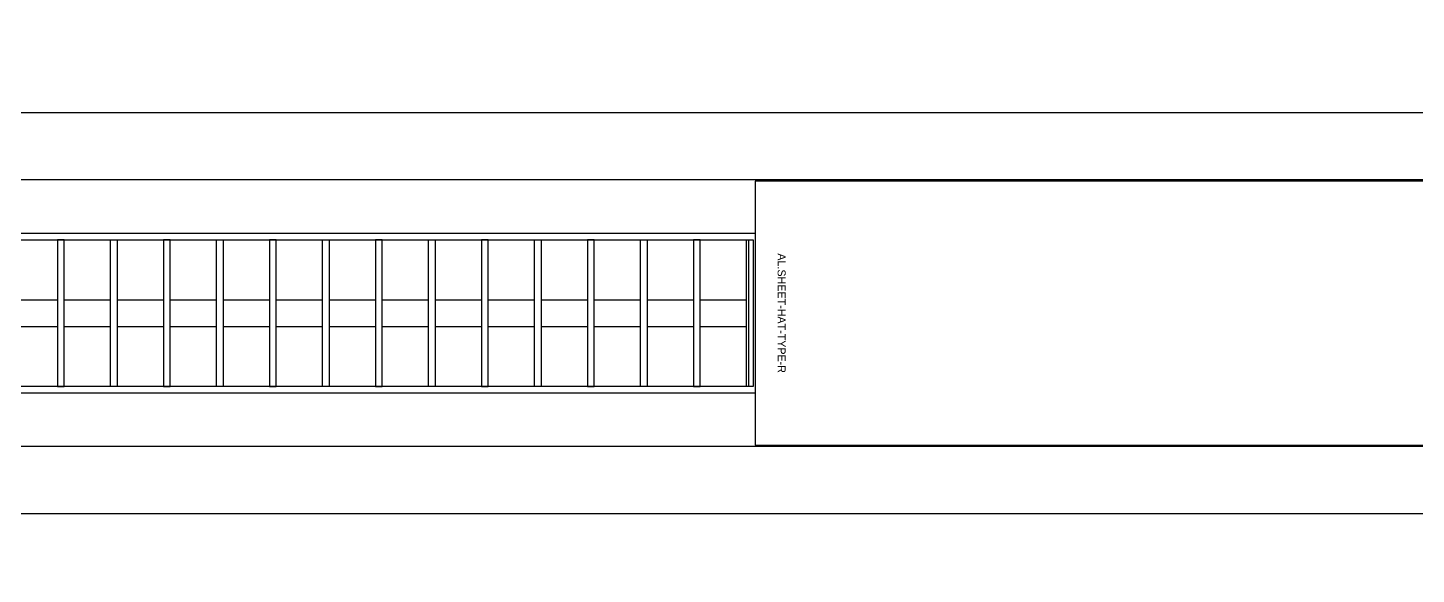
# Model space of a CAD drawing. Header units: millimetres. Extents: x -853228 to -744682, y -17776 to 32484.
# Drawn here: x -831403 to -830362, y 6916 to 7325 of the extents above; entities that cross this region are included whole.
import ezdxf
from ezdxf.enums import TextEntityAlignment as Align
from ezdxf.xclip import XClip

# ---------------------------------------------------------------- set-up
doc = ezdxf.new("R2010")
doc.units = ezdxf.units.MM
doc.header["$XCLIPFRAME"] = 0
for name, color, linetype in [('000 - WIPEOUT', 250, 'Continuous'), ('001 - ASCESSORIES', 251, 'Continuous'), ('008 - LIGHTING', 1, 'Continuous'), ('A04_TUBE SERIES', 2, 'Continuous'), ('A11_ALU.SOLID SHEET', 2, 'Continuous')]:
    doc.layers.add(name, color=color, linetype=linetype)

# ---------------------------------------------------------------- blocks, each defined once
blk = doc.blocks.new('*U627')
at = {"color": 1}
blk.add_wipeout([(600, -60), (-600, -60), (-600, 60), (600, 60)], dxfattribs=at).dxf.layer = '000 - WIPEOUT'
at = {"layer": '001 - ASCESSORIES', "color": 0}
blk.add_lwpolyline([(600, -60), (-600, -60), (-600, 60), (600, 60)], close=True, dxfattribs=at)
at = {"layer": '001 - ASCESSORIES'}
for points in [[(595, -55), (-595, -55), (-595, 55), (595, 55)], [(77, -55), (82, -55), (82, 55), (77, 55)], [(121.7, -55), (116.7, -55), (116.7, 55), (121.7, 55)], [(156.4, -55), (161.4, -55), (161.4, 55), (156.4, 55)], [(201.2, -55), (196.2, -55), (196.2, 55), (201.2, 55)], [(235.9, -55), (240.9, -55), (240.9, 55), (235.9, 55)], [(280.6, -55), (275.6, -55), (275.6, 55), (280.6, 55)], [(315.4, -55), (320.4, -55), (320.4, 55), (315.4, 55)], [(360.1, -55), (355.1, -55), (355.1, 55), (360.1, 55)], [(394.8, -55), (399.8, -55), (399.8, 55), (394.8, 55)], [(439.6, -55), (434.6, -55), (434.6, 55), (439.6, 55)], [(474.3, -55), (479.3, -55), (479.3, 55), (474.3, 55)], [(519, -55), (514, -55), (514, 55), (519, 55)], [(553.8, -55), (558.8, -55), (558.8, 55), (553.8, 55)], [(598.5, -55), (593.5, -55), (593.5, 55), (598.5, 55)]]:
    blk.add_lwpolyline(points, close=True, dxfattribs=at)
for points in [[(42.2, 10), (77, 10)], [(82, 10), (116.7, 10)], [(121.7, 10), (156.4, 10)], [(161.4, 10), (196.2, 10)], [(201.2, 10), (235.9, 10)], [(240.9, 10), (275.6, 10)], [(280.6, 10), (315.4, 10)], [(320.4, 10), (355.1, 10)], [(360.1, 10), (394.8, 10)], [(399.8, 10), (434.6, 10)], [(439.6, 10), (474.3, 10)], [(479.3, 10), (514, 10)], [(519, 10), (553.8, 10)], [(558.8, 10), (593.5, 10)], [(42.2, -10), (77, -10)], [(82, -10), (116.7, -10)], [(121.7, -10), (156.4, -10)], [(161.4, -10), (196.2, -10)], [(201.2, -10), (235.9, -10)], [(240.9, -10), (275.6, -10)], [(280.6, -10), (315.4, -10)], [(320.4, -10), (355.1, -10)], [(360.1, -10), (394.8, -10)], [(399.8, -10), (434.6, -10)], [(439.6, -10), (474.3, -10)], [(479.3, -10), (514, -10)], [(519, -10), (553.8, -10)], [(558.8, -10), (593.5, -10)]]:
    blk.add_lwpolyline(points, dxfattribs=at)
blk = doc.blocks.new('*U920')
at = {"layer": 'A11_ALU.SOLID SHEET', "color": 0}
blk.add_lwpolyline([(825.7, -98.8), (825.7, 98.8), (0, 98.8), (0, -98.8)], close=True, dxfattribs=at)
at = {"layer": 'Defpoints', "color": 250}
blk.add_point((0, 0), dxfattribs=at)
blk.add_text('AL.SHEET-HAT-TYPE-R', height=6, rotation=270, dxfattribs=at).set_placement((15, 0), align=Align.BOTTOM_CENTER)
blk = doc.blocks.new('*U936')
blk.add_attdef('EXTR.OVL-LENGTH_', (-25, -59.1), '', height=5)
blk.add_wipeout([(-25, 0), (25, 0), (25, 2175.7), (-25, 2175.7)]).dxf.layer = '000 - WIPEOUT'
at = {"layer": 'A04_TUBE SERIES', "color": 0}
blk.add_lwpolyline([(-25, 0), (25, 0), (25, 2175.7), (-25, 2175.7)], close=True, dxfattribs=at)
blk = doc.blocks.new('*U937')
blk.add_attdef('EXTR.OVL-LENGTH_', (-25, -59.1), '', height=5)
blk.add_wipeout([(-25, 0), (25, 0), (25, 2175.7), (-25, 2175.7)]).dxf.layer = '000 - WIPEOUT'
at = {"layer": 'A04_TUBE SERIES', "color": 0}
blk.add_lwpolyline([(-25, 0), (25, 0), (25, 2175.7), (-25, 2175.7)], close=True, dxfattribs=at)
blk = doc.blocks.new('*U986')
at = {"layer": 'A11_ALU.SOLID SHEET', "color": 1}
blk.add_blockref('*U920', (-86175, 3532.5), dxfattribs=at)
at = {"layer": '008 - LIGHTING'}
blk.add_blockref('*U627', (-86775, 3532.5), dxfattribs=at)
at = {"layer": 'A04_TUBE SERIES', "linetype": 'ByBlock'}
for name, p, rotation in [('*U936', (-85349.3, 3657.5), 90), ('*U937', (-85349.3, 3407.5), 89.99999999997452)]:
    blk.add_blockref(name, p, dxfattribs=dict(at, rotation=rotation))

msp = doc.modelspace()

# ---------------------------------------------------------------- block references
ref = msp.add_blockref('*U986', (-744682.4, 3579))
XClip(ref).set_block_clipping_path([(-104690.1238047113, -9620.0077451946), (-34092.6543255158, 14393.0014498748)])

# ---------------------------------------------------------------- next in the draw order: linework, layer by layer
msp.add_spline([(-835882.4, 3579), (-801682.4, 12088.5), (-758836, 27096.5), (-744682.4, 3579)], degree=3)

doc.saveas('drawing.dxf')
